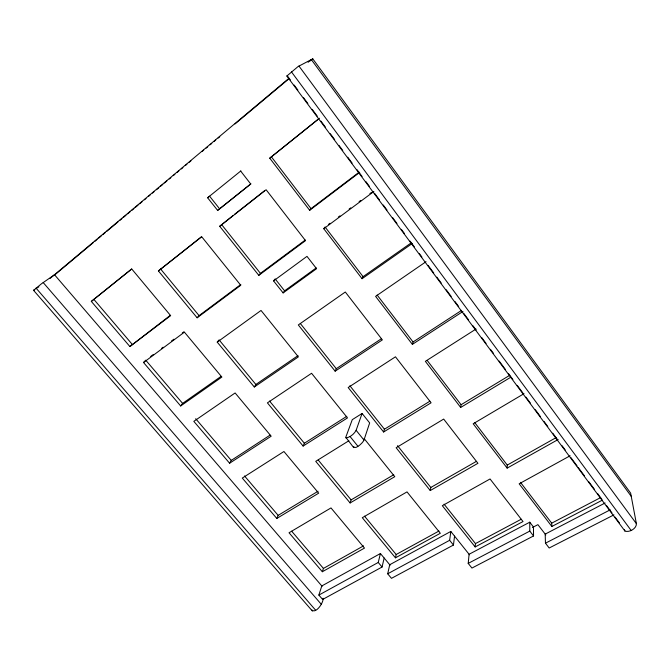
<?xml version="1.0" encoding="UTF-8"?>
<svg xmlns="http://www.w3.org/2000/svg" width="670" height="670" viewBox="0 0 670 670"><rect width="100%" height="100%" fill="white"/><g stroke="black" fill="none" stroke-linecap="round" stroke-linejoin="round"><path stroke-width="1" d="M558.093 439.545L507.148 468.112L507.265 465.081L474.754 422.594M311.994 610.043C315.939 614.089 323.953 602.196 323.032 598.21M475.172 546.938L442.326 505.699L490.055 478.966L523.019 521.545L475.172 546.938L475.466 543.605L444.084 504.167M468.204 563.395L469.084 554.266L529.761 522.19L533.462 526.989L533.546 535.95L471.948 568.059L468.204 563.395L529.786 531.101L529.761 522.19M469.519 554.81L450.81 531.444L389.722 564.735L387.696 573.796L391.481 578.336L453.448 545.037L454.553 536.126M453.448 545.037L449.645 540.296L450.81 531.444M510.599 377.336L460.684 407.46L461.086 404.73L427.234 360.493M430.249 490.549L396.146 447.736L443.682 419.077L477.936 463.313L430.249 490.549L430.802 487.475L397.536 445.667M395.451 557.825L440.324 533.278L407.017 491.889L362.294 517.701L395.451 557.825L396.163 554.509L438.984 531.025M390.133 565.22L380.418 553.52L321.801 585.948L318.861 595.077L322.639 599.457L382.051 567.029L384.17 558.035M318.861 595.077L378.248 562.457L380.418 553.52M353.718 446.622C354.983 450.156 363.132 442.744 363.969 440.056L369.656 422.929L362.093 413.465L352.278 419.663L345.787 437.225L353.668 447.61M426.019 261.71L375.594 296.375L412.368 344.372L413.063 341.976L461.638 310.336M383.609 431.999L431.086 402.804L395.467 356.809L348.174 387.528L383.609 431.999L384.438 429.21L429.872 401.213M348.869 440.76L315.738 461.345L350.117 502.961L351.105 499.895L393.751 474.737M322.337 571.736L364.488 548.102L330.988 507.927L289.03 532.759L322.337 571.736L323.426 568.428L363.542 545.874M286.869 76.012L298.033 66.581L312.773 58.826L630.638 493.12L636.391 523.664C636.659 528.647 629.113 532.776 624.917 531.034L286.827 75.995L287.296 75.811L290.411 80.006M345.795 437.895C349.815 437.611 354.246 434.034 356.122 430.299L362.093 413.465M276.802 518.454L318.685 493.17L283.938 451.513L242.289 478.07L276.802 518.454L278.159 515.372L318.066 491.236M303.108 446.061L347.496 417.913L311.575 373.282L267.414 402.863L303.108 446.061L304.364 443.247L346.767 416.33M335.142 371.172L382.361 339.883L345.301 292.011L298.309 324.942L335.142 371.172L336.273 368.684L381.498 338.668M324.615 227.532L323.769 228.713L362.068 278.712L363.081 276.66L411.447 242.699M229.609 463.23L271.174 436.204L235.12 392.963L193.823 421.355L229.609 463.23L231.251 460.399L270.027 435.14M218.437 340.595L217.231 342.127L254.298 386.992L255.865 384.471L297.999 355.636M322.119 586.317L54.496 274.725L41.406 283.837L33.5 290.395L34.79 289.608M274.599 279.541L273.569 280.889L283.117 292.916L284.591 290.83L316.207 267.925M145.164 360.745L143.531 362.512L180.674 405.97L182.608 403.399L221.05 376.406M232.934 215.631L219.701 226.276L258.804 275.353L260.429 273.368L305.244 240.044M318.409 119.067L269.734 158.17L309.666 210.296L311.031 208.638L359.12 172.19M201.268 236.912L158.413 270.931L197.131 317.789L199.065 315.62L240.815 284.49M131.655 269.005L91.321 301.416L129.888 346.541L170.247 315.377M240.857 170.917L207.608 197.759L217.641 210.405L250.882 183.806M49.99 278.502L288.896 78.373M308.116 62.268L311.324 59.588L631.249 496.353M53.826 275.688L93.105 242.791M94.713 241.443L97.117 239.433M98.716 238.093L101.12 236.075M102.728 234.734L105.131 232.716M106.731 231.376L117.962 221.979M119.561 220.631L121.965 218.621M123.573 217.273L125.977 215.263M127.576 213.923L129.988 211.904M131.588 210.564L133.992 208.546M135.6 207.206L138.003 205.196M139.603 203.847L142.007 201.838M144.418 199.819L146.018 198.479M148.422 196.461L150.03 195.121M152.433 193.111L154.033 191.762M156.445 189.752L158.849 187.734M160.448 186.394L162.852 184.376M164.46 183.036L166.864 181.026M169.267 179.007L170.875 177.667M173.279 175.649L174.878 174.309M177.282 172.291L178.89 170.951M181.294 168.941L182.893 167.592M185.305 165.582L186.905 164.234M189.309 162.224L190.917 160.884M202.139 151.479L203.739 150.139M206.151 148.12L207.75 146.78M210.154 144.77L211.762 143.422M214.166 141.412L215.765 140.064M218.169 138.054L219.777 136.714M235.011 123.95L288.72 78.968M310.369 60.844L312.773 58.826M91.321 301.416L131.73 268.972L170.649 315.645L129.888 346.541M269.734 158.17L319.481 118.238M217.641 210.405L250.739 184.024L240.647 171.034M158.413 270.931L201.72 236.753L240.765 285.278L197.131 317.789M234.55 214.358L264.524 190.757M219.701 226.276L266.116 189.736L305.52 240.631L258.804 275.353M207.608 197.759L209.593 196.201L219.559 208.772M309.666 210.296L359.69 172.383M150.691 356.457L153.187 354.606M161.495 348.434L163.153 347.202M171.461 341.03L173.949 339.179M182.257 333.007L183.915 331.776M328.367 224.475L330.025 223.244M338.333 217.08L339.991 215.841M349.129 209.057L350.787 207.826M359.095 201.653L360.753 200.422M369.89 193.63L371.557 192.399M143.531 362.512L184.417 332.161L221.871 377.068L180.674 405.97M323.769 228.713L373.885 191.503M273.569 280.889L306.986 256.359L316.575 268.695L283.117 292.916M217.231 342.127L261.032 310.461L298.368 356.867L254.298 386.992M362.068 278.712L412.418 243.386M37.244 287.899L38.877 286.76M412.368 344.372L462.97 311.458M476.027 329.037L425.366 361.339L460.684 407.46M461.086 404.73L509.811 375.259M524.024 393.675L473.179 423.767L507.148 468.112M350.117 502.961L394.781 476.68L364.12 438.574M430.802 487.475L476.437 461.354M507.265 465.081L556.1 437.627M570.136 455.768L519.166 483.799L551.846 526.469L601.962 500.356M387.696 573.796L449.645 540.296M475.466 543.605L521.218 519.25M532.399 527.541L537.901 524.652L545.816 534.92M551.846 526.469L551.712 523.161L600.605 497.601M605.127 502.986L545.187 534.107L545.464 543.177L549.182 548.001L613.946 514.87M545.464 543.177L610.211 509.845M33.55 290.319L312.454 611.115M36.046 288.125L315.57 610.135M43.19 282.556L321.165 604.147M93.842 299.364L132.149 344.263M145.708 360.159L182.608 403.399M195.682 418.716L231.251 460.399M244.516 475.951L278.159 515.372M291.659 531.201L323.426 568.428M378.248 562.457L382.051 567.029M160.607 269.013L199.065 315.62M219.04 339.832L255.865 384.471M269.558 401.062L304.364 443.247M318.242 460.064L351.105 499.895M364.522 516.16L396.163 554.509M349.966 436.421L357.864 446.187M356.122 430.299L363.969 440.056M221.594 224.559L260.429 273.368M300.319 323.493L336.273 368.684M349.866 385.761L384.438 429.21M275.11 278.862L284.591 290.83M529.786 531.101L533.546 535.95M271.384 156.822L311.031 208.638M325.042 226.946L363.081 276.66M377.16 295.06L413.063 341.976M520.464 482.325L551.712 523.161M294.147 85.04L297.89 90.073M303.502 97.627L307.857 103.498M312.22 109.369L317.212 116.078M320.947 121.111L325.31 126.99M330.293 133.698L334.657 139.569M339.02 145.44L342.755 150.474M347.747 157.19L352.102 163.061M357.093 169.77L362.076 176.486M365.812 181.52L369.555 186.553M374.538 193.261L379.522 199.97M383.265 205.003L387 210.045M392.612 217.591L396.975 223.462M401.338 229.333L404.454 233.528M410.057 241.083L414.42 246.954M419.403 253.662L421.899 257.02M428.13 265.412L433.741 272.958M436.857 277.154L441.22 283.025M446.203 289.741L451.186 296.45M454.93 301.483L458.665 306.517M463.648 313.233L468.64 319.942M473.003 325.813L476.119 330.009M481.722 337.554L486.085 343.434M490.448 349.305L493.564 353.5M499.175 361.046L505.406 369.438M508.522 373.634L512.885 379.505M517.24 385.376L522.851 392.93M525.967 397.126L530.33 402.997M535.313 409.705L540.305 416.422M544.04 421.455L547.775 426.489M552.767 433.197L557.75 439.905M562.113 445.776L565.229 449.972M570.84 457.526L577.071 465.918M578.311 467.593L584.55 475.985M588.905 481.856L594.516 489.401M597.632 493.597L601.995 499.468M606.358 505.347L611.961 512.893M615.085 517.089L619.44 522.96M291.416 71.824L631.031 530.288M298.946 66.029L636.391 523.664M624.917 531.034L624.432 529.677"/></g></svg>
